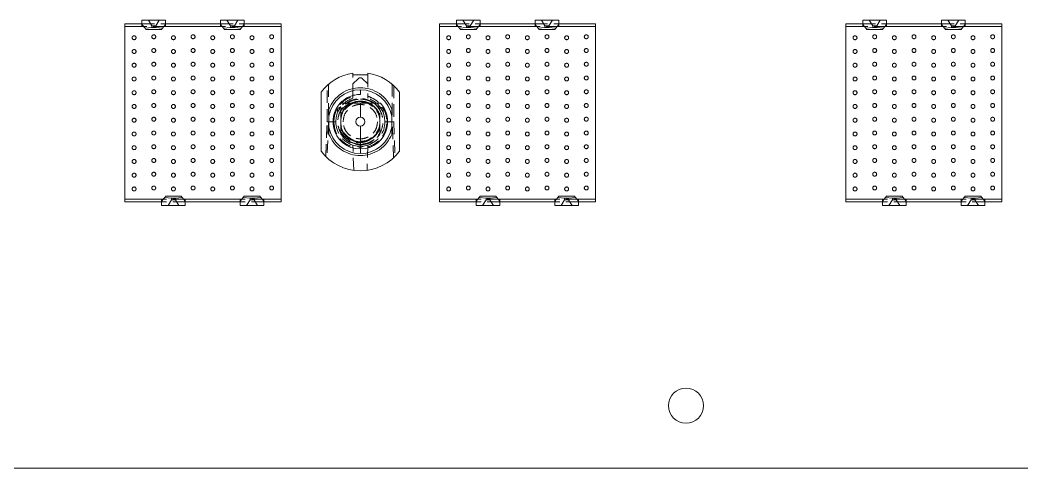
# Model space of a CAD drawing. Header units: millimetres. Extents: x 5 to 589, y 5 to 415.
# Drawn here: x 294.6 to 396.6, y 96.4 to 142 of the extents above; entities that cross this region are included whole.
import ezdxf

# ---------------------------------------------------------------- set-up
doc = ezdxf.new("R2010")
doc.units = ezdxf.units.MM
doc.linetypes.add('HIDDEN', pattern=[1.905, 1.27, -0.635])

msp = doc.modelspace()

# ---------------------------------------------------------------- linework, layer by layer
at = {"color": 7, "linetype": 'Continuous', "lineweight": 15}
for p, q in [((307.05, 141.56), (307.05, 142.01)), ((307.05, 142.01), (307.7, 142.01)), ((307.7, 142.01), (308.05, 141.41)), ((307.7, 142.01), (308.8, 142.01)), ((308.45, 141.41), (308.8, 142.01)), ((308.8, 142.01), (309.45, 142.01)), ((309.45, 142.01), (309.45, 141.56)), ((315.05, 141.56), (315.05, 142.01)), ((315.05, 142.01), (315.7, 142.01)), ((315.7, 142.01), (316.05, 141.41)), ((315.7, 142.01), (316.8, 142.01)), ((316.45, 141.41), (316.8, 142.01)), ((316.8, 142.01), (317.45, 142.01)), ((317.45, 142.01), (317.45, 141.56)), ((339.06, 141.56), (339.06, 142.01)), ((339.06, 142.01), (339.71, 142.01)), ((339.71, 142.01), (340.06, 141.41)), ((339.71, 142.01), (340.81, 142.01)), ((340.46, 141.41), (340.81, 142.01)), ((340.81, 142.01), (341.46, 142.01)), ((341.46, 142.01), (341.46, 141.56)), ((347.06, 141.56), (347.06, 142.01)), ((347.06, 142.01), (347.71, 142.01)), ((347.71, 142.01), (348.06, 141.41)), ((347.71, 142.01), (348.81, 142.01)), ((348.46, 141.41), (348.81, 142.01)), ((348.81, 142.01), (349.46, 142.01)), ((349.46, 142.01), (349.46, 141.56)), ((380.41, 141.56), (380.41, 142.01)), ((380.41, 142.01), (381.06, 142.01)), ((381.06, 142.01), (381.41, 141.41)), ((381.06, 142.01), (382.16, 142.01)), ((381.81, 141.41), (382.16, 142.01)), ((382.16, 142.01), (382.81, 142.01)), ((382.81, 142.01), (382.81, 141.56)), ((388.41, 141.56), (388.41, 142.01)), ((388.41, 142.01), (389.06, 142.01)), ((389.06, 142.01), (389.41, 141.41)), ((389.06, 142.01), (390.16, 142.01)), ((389.81, 141.41), (390.16, 142.01)), ((390.16, 142.01), (390.81, 142.01)), ((390.81, 142.01), (390.81, 141.56)), ((305.3, 141.61), (307.05, 141.61)), ((305.3, 141.61), (305.3, 141.36)), ((307.05, 141.36), (305.3, 141.36)), ((305.3, 141.36), (305.3, 123.76)), ((307.36, 141.18), (307.05, 141.56)), ((307.05, 141.36), (307.05, 141.56)), ((307.36, 141.18), (308.05, 141.24)), ((307.45, 141.06), (307.36, 141.18)), ((309.05, 141.06), (307.45, 141.06)), ((308.05, 141.41), (308.05, 141.24)), ((308.45, 141.41), (308.05, 141.41)), ((308.05, 141.24), (308.45, 141.24)), ((308.45, 141.24), (308.45, 141.41)), ((308.45, 141.24), (309.15, 141.18)), ((309.15, 141.18), (309.05, 141.06)), ((309.15, 141.18), (309.45, 141.56)), ((309.45, 141.61), (315.05, 141.61)), ((309.45, 141.56), (309.45, 141.36)), ((315.05, 141.36), (309.45, 141.36)), ((315.36, 141.18), (315.05, 141.56)), ((315.05, 141.36), (315.05, 141.56)), ((315.36, 141.18), (316.05, 141.24)), ((315.45, 141.06), (315.36, 141.18)), ((317.05, 141.06), (315.45, 141.06)), ((316.05, 141.41), (316.05, 141.24)), ((316.45, 141.41), (316.05, 141.41)), ((316.05, 141.24), (316.45, 141.24)), ((316.45, 141.24), (316.45, 141.41)), ((316.45, 141.24), (317.15, 141.18)), ((317.15, 141.18), (317.05, 141.06)), ((317.45, 141.56), (317.15, 141.18)), ((317.45, 141.61), (321.2, 141.61)), ((317.45, 141.56), (317.45, 141.36)), ((321.2, 141.36), (317.45, 141.36)), ((321.2, 141.61), (321.2, 141.36)), ((321.2, 123.76), (321.2, 141.36)), ((337.31, 141.61), (339.06, 141.61)), ((337.31, 141.61), (337.31, 141.36)), ((337.31, 141.36), (337.31, 123.76)), ((339.06, 141.36), (337.31, 141.36)), ((339.37, 141.18), (339.06, 141.56)), ((339.06, 141.36), (339.06, 141.56)), ((339.37, 141.18), (340.06, 141.24)), ((339.46, 141.06), (339.37, 141.18)), ((341.06, 141.06), (339.46, 141.06)), ((340.46, 141.41), (340.06, 141.41)), ((340.06, 141.41), (340.06, 141.24)), ((340.06, 141.24), (340.46, 141.24)), ((340.46, 141.24), (340.46, 141.41)), ((340.46, 141.24), (341.16, 141.18)), ((341.16, 141.18), (341.06, 141.06)), ((341.16, 141.18), (341.46, 141.56)), ((341.46, 141.61), (347.06, 141.61)), ((341.46, 141.56), (341.46, 141.36)), ((347.06, 141.36), (341.46, 141.36)), ((347.37, 141.18), (347.06, 141.56)), ((347.06, 141.36), (347.06, 141.56)), ((347.37, 141.18), (348.06, 141.24)), ((347.46, 141.06), (347.37, 141.18)), ((349.06, 141.06), (347.46, 141.06)), ((348.06, 141.41), (348.06, 141.24)), ((348.46, 141.41), (348.06, 141.41)), ((348.06, 141.24), (348.46, 141.24)), ((348.46, 141.24), (348.46, 141.41)), ((348.46, 141.24), (349.16, 141.18)), ((349.16, 141.18), (349.06, 141.06)), ((349.46, 141.56), (349.16, 141.18)), ((349.46, 141.61), (353.21, 141.61)), ((349.46, 141.56), (349.46, 141.36)), ((353.21, 141.36), (349.46, 141.36)), ((353.21, 141.61), (353.21, 141.36)), ((353.21, 123.76), (353.21, 141.36)), ((378.66, 141.61), (380.41, 141.61)), ((378.66, 141.61), (378.66, 141.36)), ((378.66, 141.36), (378.66, 123.76)), ((380.41, 141.36), (378.66, 141.36)), ((380.71, 141.18), (380.41, 141.56)), ((380.41, 141.36), (380.41, 141.56)), ((380.71, 141.18), (381.41, 141.24)), ((380.81, 141.06), (380.71, 141.18)), ((382.41, 141.06), (380.81, 141.06)), ((381.81, 141.41), (381.41, 141.41)), ((381.41, 141.41), (381.41, 141.24)), ((381.41, 141.24), (381.81, 141.24)), ((381.81, 141.24), (381.81, 141.41)), ((381.81, 141.24), (382.5, 141.18)), ((382.5, 141.18), (382.41, 141.06)), ((382.5, 141.18), (382.81, 141.56)), ((382.81, 141.61), (388.41, 141.61)), ((382.81, 141.56), (382.81, 141.36)), ((388.41, 141.36), (382.81, 141.36)), ((388.71, 141.18), (388.41, 141.56)), ((388.41, 141.36), (388.41, 141.56)), ((388.71, 141.18), (389.41, 141.24)), ((388.81, 141.06), (388.71, 141.18)), ((390.41, 141.06), (388.81, 141.06)), ((389.81, 141.41), (389.41, 141.41)), ((389.41, 141.41), (389.41, 141.24)), ((389.41, 141.24), (389.81, 141.24)), ((389.81, 141.24), (389.81, 141.41)), ((389.81, 141.24), (390.5, 141.18)), ((390.5, 141.18), (390.41, 141.06)), ((390.81, 141.56), (390.5, 141.18)), ((390.81, 141.61), (394.56, 141.61)), ((390.81, 141.56), (390.81, 141.36)), ((394.56, 141.36), (390.81, 141.36)), ((394.56, 141.61), (394.56, 141.36)), ((394.56, 123.76), (394.56, 141.36)), ((328.52, 136.61), (328.52, 136.44)), ((330.02, 136.44), (328.52, 136.44)), ((330.02, 136.61), (330.02, 136.44)), ((325.27, 134.66), (325.27, 128.66)), ((329.27, 134.91), (329.27, 134.44)), ((333.27, 128.66), (333.27, 134.66)), ((329.27, 132.13), (329.27, 133.54)), ((329.27, 128.89), (329.27, 131.2)), ((329.27, 128.89), (329.27, 128.41)), ((305.3, 123.76), (309.05, 123.76)), ((305.3, 123.76), (305.3, 123.51)), ((305.3, 123.51), (309.05, 123.51)), ((309.36, 123.94), (309.05, 123.56)), ((309.05, 123.56), (309.05, 123.76)), ((309.05, 123.11), (309.05, 123.56)), ((309.36, 123.94), (309.45, 124.06)), ((310.05, 123.88), (309.36, 123.94)), ((309.45, 124.06), (311.05, 124.06)), ((310.05, 123.71), (309.7, 123.11)), ((310.05, 123.88), (310.05, 123.71)), ((310.45, 123.88), (310.05, 123.88)), ((310.05, 123.71), (310.45, 123.71)), ((311.15, 123.94), (310.45, 123.88)), ((310.45, 123.71), (310.45, 123.88)), ((310.8, 123.11), (310.45, 123.71)), ((311.05, 124.06), (311.15, 123.94)), ((311.15, 123.94), (311.45, 123.56)), ((311.45, 123.76), (317.05, 123.76)), ((311.45, 123.76), (311.45, 123.56)), ((311.45, 123.56), (311.45, 123.11)), ((317.05, 123.51), (311.45, 123.51)), ((317.05, 123.56), (317.36, 123.94)), ((317.05, 123.56), (317.05, 123.76)), ((317.05, 123.11), (317.05, 123.56)), ((317.36, 123.94), (317.45, 124.06)), ((318.05, 123.88), (317.36, 123.94)), ((317.45, 124.06), (319.05, 124.06)), ((318.05, 123.71), (317.7, 123.11)), ((318.45, 123.88), (318.05, 123.88)), ((318.05, 123.88), (318.05, 123.71)), ((318.05, 123.71), (318.45, 123.71)), ((319.15, 123.94), (318.45, 123.88)), ((318.45, 123.71), (318.45, 123.88)), ((318.8, 123.11), (318.45, 123.71)), ((319.05, 124.06), (319.15, 123.94)), ((319.15, 123.94), (319.45, 123.56)), ((319.45, 123.76), (321.2, 123.76)), ((319.45, 123.76), (319.45, 123.56)), ((319.45, 123.56), (319.45, 123.11)), ((321.2, 123.51), (319.45, 123.51)), ((321.2, 123.51), (321.2, 123.76)), ((337.31, 123.76), (341.06, 123.76)), ((337.31, 123.76), (337.31, 123.51)), ((337.31, 123.51), (341.06, 123.51)), ((341.37, 123.94), (341.06, 123.56)), ((341.06, 123.56), (341.06, 123.76)), ((341.06, 123.11), (341.06, 123.56)), ((341.37, 123.94), (341.46, 124.06)), ((342.06, 123.88), (341.37, 123.94)), ((341.46, 124.06), (343.06, 124.06)), ((342.06, 123.71), (341.71, 123.11)), ((342.46, 123.88), (342.06, 123.88)), ((342.06, 123.88), (342.06, 123.71)), ((342.06, 123.71), (342.46, 123.71)), ((343.16, 123.94), (342.46, 123.88)), ((342.46, 123.71), (342.46, 123.88)), ((342.81, 123.11), (342.46, 123.71)), ((343.06, 124.06), (343.16, 123.94)), ((343.16, 123.94), (343.46, 123.56)), ((343.46, 123.76), (349.06, 123.76)), ((343.46, 123.76), (343.46, 123.56)), ((343.46, 123.56), (343.46, 123.11)), ((349.06, 123.51), (343.46, 123.51)), ((349.06, 123.56), (349.37, 123.94)), ((349.06, 123.56), (349.06, 123.76)), ((349.06, 123.11), (349.06, 123.56)), ((349.37, 123.94), (349.46, 124.06)), ((350.06, 123.88), (349.37, 123.94)), ((349.46, 124.06), (351.06, 124.06)), ((350.06, 123.71), (349.71, 123.11)), ((350.06, 123.88), (350.06, 123.71)), ((350.46, 123.88), (350.06, 123.88)), ((350.06, 123.71), (350.46, 123.71)), ((351.16, 123.94), (350.46, 123.88)), ((350.46, 123.71), (350.46, 123.88)), ((350.81, 123.11), (350.46, 123.71)), ((351.06, 124.06), (351.16, 123.94)), ((351.16, 123.94), (351.46, 123.56)), ((351.46, 123.76), (353.21, 123.76)), ((351.46, 123.76), (351.46, 123.56)), ((351.46, 123.56), (351.46, 123.11)), ((353.21, 123.51), (351.46, 123.51)), ((353.21, 123.51), (353.21, 123.76)), ((378.66, 123.76), (382.41, 123.76)), ((378.66, 123.76), (378.66, 123.51)), ((378.66, 123.51), (382.41, 123.51)), ((382.71, 123.94), (382.41, 123.56)), ((382.41, 123.56), (382.41, 123.76)), ((382.41, 123.11), (382.41, 123.56)), ((382.71, 123.94), (382.81, 124.06)), ((383.41, 123.88), (382.71, 123.94)), ((382.81, 124.06), (384.41, 124.06)), ((383.41, 123.71), (383.06, 123.11)), ((383.81, 123.88), (383.41, 123.88)), ((383.41, 123.88), (383.41, 123.71)), ((383.41, 123.71), (383.81, 123.71)), ((384.5, 123.94), (383.81, 123.88)), ((383.81, 123.71), (383.81, 123.88)), ((384.16, 123.11), (383.81, 123.71)), ((384.41, 124.06), (384.5, 123.94)), ((384.5, 123.94), (384.81, 123.56)), ((384.81, 123.76), (390.41, 123.76)), ((384.81, 123.76), (384.81, 123.56)), ((384.81, 123.56), (384.81, 123.11)), ((390.41, 123.51), (384.81, 123.51)), ((390.41, 123.56), (390.71, 123.94)), ((390.41, 123.56), (390.41, 123.76)), ((390.41, 123.11), (390.41, 123.56)), ((390.71, 123.94), (390.81, 124.06)), ((391.41, 123.88), (390.71, 123.94)), ((390.81, 124.06), (392.41, 124.06)), ((391.41, 123.71), (391.06, 123.11)), ((391.41, 123.88), (391.41, 123.71)), ((391.81, 123.88), (391.41, 123.88)), ((391.41, 123.71), (391.81, 123.71)), ((392.5, 123.94), (391.81, 123.88)), ((391.81, 123.71), (391.81, 123.88)), ((392.16, 123.11), (391.81, 123.71)), ((392.41, 124.06), (392.5, 123.94)), ((392.5, 123.94), (392.81, 123.56)), ((392.81, 123.76), (394.56, 123.76)), ((392.81, 123.76), (392.81, 123.56)), ((392.81, 123.56), (392.81, 123.11)), ((394.56, 123.51), (392.81, 123.51)), ((394.56, 123.51), (394.56, 123.76)), ((309.7, 123.11), (309.05, 123.11)), ((310.8, 123.11), (309.7, 123.11)), ((311.45, 123.11), (310.8, 123.11)), ((317.7, 123.11), (317.05, 123.11)), ((318.8, 123.11), (317.7, 123.11)), ((319.45, 123.11), (318.8, 123.11)), ((341.71, 123.11), (341.06, 123.11)), ((342.81, 123.11), (341.71, 123.11)), ((343.46, 123.11), (342.81, 123.11)), ((349.71, 123.11), (349.06, 123.11)), ((350.81, 123.11), (349.71, 123.11)), ((351.46, 123.11), (350.81, 123.11)), ((383.06, 123.11), (382.41, 123.11)), ((384.16, 123.11), (383.06, 123.11)), ((384.81, 123.11), (384.16, 123.11)), ((391.06, 123.11), (390.41, 123.11)), ((392.16, 123.11), (391.06, 123.11)), ((392.81, 123.11), (392.16, 123.11)), ((76.66, 96.39), (508.46, 96.39))]:
    msp.add_line(p, q, dxfattribs=at)
at = {"color": 7, "linetype": 'HIDDEN', "lineweight": 0}
for p, q in [((307.05, 141.61), (309.45, 141.61)), ((309.45, 141.36), (307.05, 141.36)), ((315.05, 141.61), (317.45, 141.61)), ((317.45, 141.36), (315.05, 141.36)), ((339.06, 141.61), (341.46, 141.61)), ((341.46, 141.36), (339.06, 141.36)), ((347.06, 141.61), (349.46, 141.61)), ((349.46, 141.36), (347.06, 141.36)), ((380.41, 141.61), (382.81, 141.61)), ((382.81, 141.36), (380.41, 141.36)), ((388.41, 141.61), (390.81, 141.61)), ((390.81, 141.36), (388.41, 141.36)), ((328.52, 134.26), (328.52, 136.44)), ((328.52, 135.5), (329.09, 136.07)), ((329.45, 136.07), (330.02, 135.5)), ((330.02, 136.44), (330.02, 134.26)), ((325.88, 131.66), (325.88, 135.34)), ((326.02, 135.46), (326.02, 132.31)), ((332.52, 132.31), (332.52, 135.46)), ((332.67, 135.34), (332.67, 131.66)), ((327.29, 133.18), (326.96, 132.62)), ((327.45, 133.12), (327.3, 132.94)), ((327.45, 133.12), (327.3, 132.94)), ((327.3, 132.94), (327.3, 131.98)), ((327.3, 132.66), (327.3, 132.31)), ((327.46, 132.63), (327.3, 132.31)), ((327.3, 132.23), (327.44, 132.54)), ((330.67, 133.55), (331.25, 132.94)), ((330.95, 132.89), (331.25, 132.31)), ((330.95, 132.89), (331.25, 132.31)), ((331.09, 132.57), (331.25, 132.23)), ((331.25, 132.31), (331.12, 132.56)), ((331.58, 132.62), (331.26, 133.18)), ((325.75, 128.11), (325.88, 131.66)), ((326.02, 131.66), (325.88, 131.66)), ((326.02, 131.66), (325.89, 127.98)), ((326.02, 131.66), (326.57, 131.66)), ((326.77, 131.66), (326.57, 131.66)), ((331.25, 132.52), (331.25, 132.31)), ((331.25, 131.98), (331.25, 132.23)), ((331.97, 131.66), (331.77, 131.66)), ((331.97, 131.66), (332.52, 131.66)), ((332.65, 127.98), (332.52, 131.66)), ((332.52, 131.66), (332.67, 131.66)), ((332.67, 131.66), (332.79, 128.11)), ((327.3, 131.35), (327.3, 130.59)), ((327.56, 130.54), (327.3, 131.1)), ((327.56, 130.54), (327.3, 131.1)), ((327.3, 131.01), (327.3, 130.39)), ((327.3, 131.01), (327.5, 130.61)), ((331.25, 131.1), (330.88, 130.39)), ((331.25, 131.01), (330.98, 130.5)), ((330.98, 130.5), (331.25, 131.01)), ((331.25, 131.01), (330.98, 130.5)), ((331.25, 131.1), (331, 130.57)), ((331.25, 131.1), (331, 130.57)), ((331.02, 130.57), (331.25, 131.01)), ((331.25, 131.1), (331.25, 131.35)), ((331.25, 130.39), (331.25, 131.01)), ((332, 131.14), (332, 131.14)), ((327.3, 130.39), (327.53, 130.12)), ((331.04, 130.14), (331.25, 130.39)), ((328.6, 126.71), (328.51, 129.28)), ((328.95, 129.18), (328.51, 129.28)), ((328.78, 129.38), (329.27, 129.31)), ((329.22, 129.03), (328.95, 129.18)), ((328.95, 129.18), (329.59, 129.18)), ((329.27, 129.31), (329.49, 129.34)), ((329.59, 129.18), (329.32, 129.03)), ((330.04, 129.28), (329.59, 129.18)), ((330.04, 129.28), (329.95, 126.71)), ((311.45, 123.76), (309.05, 123.76)), ((311.45, 123.51), (309.05, 123.51)), ((319.45, 123.76), (317.05, 123.76)), ((319.45, 123.51), (317.05, 123.51)), ((343.46, 123.76), (341.06, 123.76)), ((343.46, 123.51), (341.06, 123.51)), ((351.46, 123.76), (349.06, 123.76)), ((351.46, 123.51), (349.06, 123.51)), ((384.81, 123.76), (382.41, 123.76)), ((384.81, 123.51), (382.41, 123.51)), ((392.81, 123.76), (390.41, 123.76)), ((392.81, 123.51), (390.41, 123.51))]:
    msp.add_line(p, q, dxfattribs=at)
at = {"color": 7, "linetype": 'HIDDEN', "lineweight": 0, "flags": 128}
for points in [[(328.49, 133.59), (328.52, 133.6), (328.53, 133.6), (328.53, 133.6), (328.53, 133.6), (328.53, 133.6), (328.53, 133.6), (328.53, 133.6), (328.53, 133.6), (328.53, 133.6), (328.53, 133.6), (328.53, 133.6), (328.53, 133.6), (328.53, 133.6), (328.53, 133.6), (328.53, 133.6), (328.53, 133.6), (328.53, 133.6), (328.53, 133.6), (328.53, 133.6), (328.53, 133.6), (328.53, 133.6), (328.53, 133.6), (328.53, 133.6), (328.53, 133.6), (328.53, 133.6), (328.53, 133.6), (328.53, 133.6), (328.53, 133.6), (328.53, 133.6), (328.53, 133.59), (328.53, 133.59), (328.4, 133.53), (328.24, 133.44)], [(326.77, 131.66), (326.81, 132.13), (326.96, 132.62)], [(327.3, 132.94), (327.3, 132.94)], [(327.3, 132.94), (327.3, 132.94)], [(327.3, 132.94), (327.3, 132.94)], [(327.3, 132.94), (327.3, 132.94)], [(327.3, 132.94), (327.3, 132.94)], [(327.3, 132.94), (327.3, 132.94)], [(327.3, 132.94), (327.3, 132.94)], [(327.3, 132.94), (327.3, 132.94)], [(331.25, 132.94), (331.25, 132.94)], [(331.58, 132.62), (331.73, 132.13), (331.77, 131.66)], [(327.3, 131.98), (327.3, 131.98)], [(331.25, 132.23), (331.25, 132.23)], [(331.25, 132.23), (331.25, 132.23)], [(331.25, 132.23), (331.25, 132.23)], [(331.25, 132.23), (331.25, 132.23)], [(331.25, 132.23), (331.25, 132.23)], [(327.3, 131.35), (327.3, 131.35)], [(327.49, 130.64), (327.49, 130.64)], [(331.25, 131.1), (331.25, 131.1)], [(331.25, 131.1), (331.25, 131.1)], [(331.25, 131.1), (331.25, 131.1)], [(331.25, 131.1), (331.25, 131.1)], [(331.25, 131.1), (331.25, 131.1)], [(331.25, 131.1), (331.25, 131.1)], [(331.25, 131.1), (331.25, 131.1)], [(331.25, 131.1), (331.25, 131.1)], [(327.3, 130.39), (327.3, 130.39)], [(327.3, 130.39), (327.3, 130.39)], [(327.3, 130.39), (327.3, 130.39)], [(327.3, 130.39), (327.3, 130.39)], [(327.3, 130.39), (327.3, 130.39)], [(327.3, 130.39), (327.3, 130.39)], [(327.3, 130.39), (327.3, 130.39)], [(328.24, 129.88), (328.24, 129.88)], [(331.25, 130.39), (331.25, 130.39)]]:
    msp.add_lwpolyline(points, dxfattribs=at)
at = {"color": 7, "linetype": 'HIDDEN', "lineweight": 0}
for centre, radius in [((306.25, 140.21), 0.2), ((308.25, 140.31), 0.2), ((310.25, 140.21), 0.2), ((312.25, 140.31), 0.2), ((314.25, 140.21), 0.2), ((316.25, 140.31), 0.2), ((318.25, 140.21), 0.2), ((320.25, 140.31), 0.2), ((338.26, 140.21), 0.2), ((340.26, 140.31), 0.2), ((342.26, 140.21), 0.2), ((344.26, 140.31), 0.2), ((346.26, 140.21), 0.2), ((348.26, 140.31), 0.2), ((350.26, 140.21), 0.2), ((352.26, 140.31), 0.2), ((379.61, 140.21), 0.2), ((381.61, 140.31), 0.2), ((383.61, 140.21), 0.2), ((385.61, 140.31), 0.2), ((387.61, 140.21), 0.2), ((389.61, 140.31), 0.2), ((391.61, 140.21), 0.2), ((393.61, 140.31), 0.2), ((306.25, 138.81), 0.2), ((308.25, 138.91), 0.2), ((310.25, 138.81), 0.2), ((312.25, 138.91), 0.2), ((314.25, 138.81), 0.2), ((316.25, 138.91), 0.2), ((318.25, 138.81), 0.2), ((320.25, 138.91), 0.2), ((338.26, 138.81), 0.2), ((340.26, 138.91), 0.2), ((342.26, 138.81), 0.2), ((344.26, 138.91), 0.2), ((346.26, 138.81), 0.2), ((348.26, 138.91), 0.2), ((350.26, 138.81), 0.2), ((352.26, 138.91), 0.2), ((379.61, 138.81), 0.2), ((381.61, 138.91), 0.2), ((383.61, 138.81), 0.2), ((385.61, 138.91), 0.2), ((387.61, 138.81), 0.2), ((389.61, 138.91), 0.2), ((391.61, 138.81), 0.2), ((393.61, 138.91), 0.2), ((308.25, 137.51), 0.2), ((312.25, 137.51), 0.2), ((316.25, 137.51), 0.2), ((320.25, 137.51), 0.2), ((340.26, 137.51), 0.2), ((344.26, 137.51), 0.2), ((348.26, 137.51), 0.2), ((352.26, 137.51), 0.2), ((381.61, 137.51), 0.2), ((385.61, 137.51), 0.2), ((389.61, 137.51), 0.2), ((393.61, 137.51), 0.2), ((306.25, 137.41), 0.2), ((310.25, 137.41), 0.2), ((314.25, 137.41), 0.2), ((318.25, 137.41), 0.2), ((338.26, 137.41), 0.2), ((342.26, 137.41), 0.2), ((346.26, 137.41), 0.2), ((350.26, 137.41), 0.2), ((379.61, 137.41), 0.2), ((383.61, 137.41), 0.2), ((387.61, 137.41), 0.2), ((391.61, 137.41), 0.2), ((306.25, 136.01), 0.2), ((308.25, 136.11), 0.2), ((310.25, 136.01), 0.2), ((312.25, 136.11), 0.2), ((314.25, 136.01), 0.2), ((316.25, 136.11), 0.2), ((318.25, 136.01), 0.2), ((320.25, 136.11), 0.2), ((338.26, 136.01), 0.2), ((340.26, 136.11), 0.2), ((342.26, 136.01), 0.2), ((344.26, 136.11), 0.2), ((346.26, 136.01), 0.2), ((348.26, 136.11), 0.2), ((350.26, 136.01), 0.2), ((352.26, 136.11), 0.2), ((379.61, 136.01), 0.2), ((381.61, 136.11), 0.2), ((383.61, 136.01), 0.2), ((385.61, 136.11), 0.2), ((387.61, 136.01), 0.2), ((389.61, 136.11), 0.2), ((391.61, 136.01), 0.2), ((393.61, 136.11), 0.2), ((306.25, 134.61), 0.2), ((308.25, 134.71), 0.2), ((310.25, 134.61), 0.2), ((312.25, 134.71), 0.2), ((314.25, 134.61), 0.2), ((316.25, 134.71), 0.2), ((318.25, 134.61), 0.2), ((320.25, 134.71), 0.2), ((338.26, 134.61), 0.2), ((340.26, 134.71), 0.2), ((342.26, 134.61), 0.2), ((344.26, 134.71), 0.2), ((346.26, 134.61), 0.2), ((348.26, 134.71), 0.2), ((350.26, 134.61), 0.2), ((352.26, 134.71), 0.2), ((379.61, 134.61), 0.2), ((381.61, 134.71), 0.2), ((383.61, 134.61), 0.2), ((385.61, 134.71), 0.2), ((387.61, 134.61), 0.2), ((389.61, 134.71), 0.2), ((391.61, 134.61), 0.2), ((393.61, 134.71), 0.2), ((329.27, 131.66), 2), ((306.25, 133.21), 0.2), ((308.25, 133.31), 0.2), ((310.25, 133.21), 0.2), ((312.25, 133.31), 0.2), ((314.25, 133.21), 0.2), ((316.25, 133.31), 0.2), ((318.25, 133.21), 0.2), ((320.25, 133.31), 0.2), ((338.26, 133.21), 0.2), ((340.26, 133.31), 0.2), ((342.26, 133.21), 0.2), ((344.26, 133.31), 0.2), ((346.26, 133.21), 0.2), ((348.26, 133.31), 0.2), ((350.26, 133.21), 0.2), ((352.26, 133.31), 0.2), ((379.61, 133.21), 0.2), ((381.61, 133.31), 0.2), ((383.61, 133.21), 0.2), ((385.61, 133.31), 0.2), ((387.61, 133.21), 0.2), ((389.61, 133.31), 0.2), ((391.61, 133.21), 0.2), ((393.61, 133.31), 0.2), ((306.25, 131.81), 0.2), ((308.25, 131.91), 0.2), ((310.25, 131.81), 0.2), ((312.25, 131.91), 0.2), ((314.25, 131.81), 0.2), ((316.25, 131.91), 0.2), ((318.25, 131.81), 0.2), ((320.25, 131.91), 0.2), ((338.26, 131.81), 0.2), ((340.26, 131.91), 0.2), ((342.26, 131.81), 0.2), ((344.26, 131.91), 0.2), ((346.26, 131.81), 0.2), ((348.26, 131.91), 0.2), ((350.26, 131.81), 0.2), ((352.26, 131.91), 0.2), ((379.61, 131.81), 0.2), ((381.61, 131.91), 0.2), ((383.61, 131.81), 0.2), ((385.61, 131.91), 0.2), ((387.61, 131.81), 0.2), ((389.61, 131.91), 0.2), ((391.61, 131.81), 0.2), ((393.61, 131.91), 0.2), ((306.25, 130.41), 0.2), ((308.25, 130.51), 0.2), ((310.25, 130.41), 0.2), ((312.25, 130.51), 0.2), ((314.25, 130.41), 0.2), ((316.25, 130.51), 0.2), ((318.25, 130.41), 0.2), ((320.25, 130.51), 0.2), ((338.26, 130.41), 0.2), ((340.26, 130.51), 0.2), ((342.26, 130.41), 0.2), ((344.26, 130.51), 0.2), ((346.26, 130.41), 0.2), ((348.26, 130.51), 0.2), ((350.26, 130.41), 0.2), ((352.26, 130.51), 0.2), ((379.61, 130.41), 0.2), ((381.61, 130.51), 0.2), ((383.61, 130.41), 0.2), ((385.61, 130.51), 0.2), ((387.61, 130.41), 0.2), ((389.61, 130.51), 0.2), ((391.61, 130.41), 0.2), ((393.61, 130.51), 0.2), ((306.25, 129.01), 0.2), ((308.25, 129.11), 0.2), ((310.25, 129.01), 0.2), ((312.25, 129.11), 0.2), ((314.25, 129.01), 0.2), ((316.25, 129.11), 0.2), ((318.25, 129.01), 0.2), ((320.25, 129.11), 0.2), ((338.26, 129.01), 0.2), ((340.26, 129.11), 0.2), ((342.26, 129.01), 0.2), ((344.26, 129.11), 0.2), ((346.26, 129.01), 0.2), ((348.26, 129.11), 0.2), ((350.26, 129.01), 0.2), ((352.26, 129.11), 0.2), ((379.61, 129.01), 0.2), ((381.61, 129.11), 0.2), ((383.61, 129.01), 0.2), ((385.61, 129.11), 0.2), ((387.61, 129.01), 0.2), ((389.61, 129.11), 0.2), ((391.61, 129.01), 0.2), ((393.61, 129.11), 0.2), ((306.25, 127.61), 0.2), ((308.25, 127.71), 0.2), ((310.25, 127.61), 0.2), ((312.25, 127.71), 0.2), ((314.25, 127.61), 0.2), ((316.25, 127.71), 0.2), ((318.25, 127.61), 0.2), ((320.25, 127.71), 0.2), ((338.26, 127.61), 0.2), ((340.26, 127.71), 0.2), ((342.26, 127.61), 0.2), ((344.26, 127.71), 0.2), ((346.26, 127.61), 0.2), ((348.26, 127.71), 0.2), ((350.26, 127.61), 0.2), ((352.26, 127.71), 0.2), ((379.61, 127.61), 0.2), ((381.61, 127.71), 0.2), ((383.61, 127.61), 0.2), ((385.61, 127.71), 0.2), ((387.61, 127.61), 0.2), ((389.61, 127.71), 0.2), ((391.61, 127.61), 0.2), ((393.61, 127.71), 0.2), ((308.25, 126.31), 0.2), ((312.25, 126.31), 0.2), ((316.25, 126.31), 0.2), ((320.25, 126.31), 0.2), ((340.26, 126.31), 0.2), ((344.26, 126.31), 0.2), ((348.26, 126.31), 0.2), ((352.26, 126.31), 0.2), ((381.61, 126.31), 0.2), ((385.61, 126.31), 0.2), ((389.61, 126.31), 0.2), ((393.61, 126.31), 0.2), ((306.25, 126.21), 0.2), ((310.25, 126.21), 0.2), ((314.25, 126.21), 0.2), ((318.25, 126.21), 0.2), ((338.26, 126.21), 0.2), ((342.26, 126.21), 0.2), ((346.26, 126.21), 0.2), ((350.26, 126.21), 0.2), ((379.61, 126.21), 0.2), ((383.61, 126.21), 0.2), ((387.61, 126.21), 0.2), ((391.61, 126.21), 0.2), ((306.25, 124.81), 0.2), ((308.25, 124.91), 0.2), ((310.25, 124.81), 0.2), ((312.25, 124.91), 0.2), ((314.25, 124.81), 0.2), ((316.25, 124.91), 0.2), ((318.25, 124.81), 0.2), ((320.25, 124.91), 0.2), ((338.26, 124.81), 0.2), ((340.26, 124.91), 0.2), ((342.26, 124.81), 0.2), ((344.26, 124.91), 0.2), ((346.26, 124.81), 0.2), ((348.26, 124.91), 0.2), ((350.26, 124.81), 0.2), ((352.26, 124.91), 0.2), ((379.61, 124.81), 0.2), ((381.61, 124.91), 0.2), ((383.61, 124.81), 0.2), ((385.61, 124.91), 0.2), ((387.61, 124.81), 0.2), ((389.61, 124.91), 0.2), ((391.61, 124.81), 0.2), ((393.61, 124.91), 0.2)]:
    msp.add_circle(centre, radius, dxfattribs=at)
at = {"color": 7, "linetype": 'Continuous', "lineweight": 15}
msp.add_circle((362.41, 102.74), 1.78, dxfattribs=at)
for radius, start, end in [(5, 98.6269, 143.1301), (5, 36.8699, 81.3731), (3.25, 90, 169.9367), (3.25, 10.0633, 90), (2.78, 137.4934, 169.1071), (2.78, 10.8932, 42.5066), (2.78, 169.1067, 190.8938), (0.465, 90, 270), (0.465, 270, 90), (2.78, 349.1068, 10.8929), (3.25, 190.0633, 270), (2.78, 190.8929, 270), (2.78, 270, 349.1071), (3.25, 270, 349.9367), (5, 216.8699, 323.1301)]:
    msp.add_arc((329.27, 131.66), radius, start, end, dxfattribs=at)
at = {"color": 7, "linetype": 'HIDDEN', "lineweight": 0}
for radius, start, end in [(2.5, 107.4576, 142.5798), (2.35, 53.5058, 147.1851), (2.5, 37.4202, 72.5424), (2.5, 180, 252.1843), (2.5, 287.8157, 0)]:
    msp.add_arc((329.27, 131.66), radius, start, end, dxfattribs=at)
for points, knots in [([(329.09, 136.07), (329.12, 136.09), (329.17, 136.13), (329.27, 136.15), (329.37, 136.13), (329.42, 136.09), (329.45, 136.07)], [0, 0, 0, 0, 0.25, 0.499999, 0.750008, 1, 1, 1, 1]), ([(326.57, 131.66), (326.6, 131.95), (326.65, 132.53), (327.08, 133.31), (327.71, 133.94), (328.26, 134.15), (328.52, 134.26)], [0, 0, 0, 0, 0.2433923, 0.4999991, 0.7566078, 1, 1, 1, 1]), ([(329.27, 129.36), (328.98, 129.39), (328.54, 129.44), (328, 129.73), (327.63, 130.03), (327.33, 130.39), (327.06, 130.93), (326.92, 131.66), (327.06, 132.4), (327.33, 132.94), (327.63, 133.3), (328, 133.6), (328.54, 133.89), (328.98, 133.93), (329.27, 133.96)], [0, 0, 0, 0, 0.119721, 0.184824, 0.25, 0.315102, 0.380278, 0.5, 0.619721, 0.684823, 0.75, 0.815102, 0.880279, 1, 1, 1, 1]), ([(330.8, 133.04), (330.7, 133.15), (330.46, 133.42), (329.92, 133.67), (329.27, 133.78), (328.62, 133.67), (328.03, 133.38), (327.56, 132.91), (327.38, 132.51), (327.3, 132.31)], [0, 0, 0, 0, 0.101378, 0.251149, 0.40092, 0.550689, 0.70046, 0.85023, 1, 1, 1, 1]), ([(327.3, 132.31), (327.38, 132.51), (327.56, 132.91), (328.03, 133.38), (328.62, 133.67), (329.27, 133.78), (329.92, 133.67), (330.43, 133.44), (330.65, 133.19), (330.73, 133.11)], [0, 0, 0, 0, 0.153218, 0.306436, 0.459655, 0.612873, 0.766092, 0.91931, 1, 1, 1, 1]), ([(331.25, 132.31), (331.16, 132.51), (330.99, 132.91), (330.51, 133.38), (329.92, 133.68), (329.27, 133.78), (328.62, 133.68), (328.03, 133.38), (327.56, 132.91), (327.38, 132.51), (327.3, 132.31)], [0, 0, 0, 0, 0.125001, 0.250001, 0.375, 0.5, 0.625, 0.75, 0.875, 1, 1, 1, 1]), ([(327.3, 132.31), (327.38, 132.51), (327.56, 132.91), (328.03, 133.38), (328.62, 133.67), (329.27, 133.78), (329.92, 133.67), (330.46, 133.42), (330.71, 133.14), (330.81, 133.03)], [0, 0, 0, 0, 0.149287, 0.298575, 0.447862, 0.597149, 0.746436, 0.895724, 1, 1, 1, 1]), ([(330.49, 133.35), (330.3, 133.46), (329.93, 133.68), (329.27, 133.78), (328.62, 133.68), (328.03, 133.38), (327.56, 132.91), (327.38, 132.51), (327.3, 132.31)], [0, 0, 0, 0, 0.166667, 0.333333, 0.5, 0.666667, 0.833334, 1, 1, 1, 1]), ([(327.3, 132.31), (327.38, 132.51), (327.56, 132.91), (328.03, 133.38), (328.62, 133.67), (329.27, 133.78), (329.92, 133.67), (330.46, 133.42), (330.7, 133.15), (330.8, 133.04)], [0, 0, 0, 0, 0.14967, 0.29934, 0.449009, 0.598678, 0.748347, 0.898016, 1, 1, 1, 1]), ([(327.3, 132.23), (327.38, 132.44), (327.54, 132.85), (328.02, 133.33), (328.61, 133.65), (329.27, 133.75), (329.93, 133.65), (330.53, 133.33), (331, 132.85), (331.16, 132.44), (331.25, 132.23)], [0, 0, 0, 0, 0.125, 0.249999, 0.375, 0.499999, 0.625, 0.75, 0.874999, 1, 1, 1, 1]), ([(327.3, 132.23), (327.38, 132.44), (327.54, 132.85), (328.02, 133.33), (328.61, 133.65), (329.27, 133.75), (329.93, 133.65), (330.53, 133.33), (331, 132.85), (331.16, 132.44), (331.25, 132.23)], [0, 0, 0, 0, 0.125001, 0.250001, 0.375, 0.500001, 0.625, 0.75, 0.875, 1, 1, 1, 1]), ([(327.3, 132.23), (327.38, 132.44), (327.54, 132.85), (328.02, 133.33), (328.61, 133.65), (329.27, 133.75), (329.93, 133.65), (330.53, 133.33), (331, 132.85), (331.16, 132.44), (331.25, 132.23)], [0, 0, 0, 0, 0.125001, 0.25, 0.375001, 0.5, 0.625, 0.749999, 0.874999, 1, 1, 1, 1]), ([(327.3, 132.8), (327.45, 132.97), (327.75, 133.3), (328.21, 133.52), (328.46, 133.58), (328.49, 133.59)], [0, 0, 0, 0, 0.4618318, 0.9241436, 1, 1, 1, 1]), ([(328.52, 134.26), (328.52, 134.23), (328.52, 134.17), (328.52, 134.11), (328.52, 134.06), (328.52, 134.05), (328.52, 134.05)], [0, 0, 0, 0, 0.25862, 0.513613, 0.756095, 1, 1, 1, 1]), ([(329.27, 133.96), (329.56, 133.93), (330.01, 133.89), (330.54, 133.6), (330.91, 133.3), (331.21, 132.94), (331.48, 132.4), (331.63, 131.66), (331.48, 130.93), (331.21, 130.39), (330.91, 130.03), (330.54, 129.73), (330.01, 129.44), (329.56, 129.39), (329.27, 129.36)], [0, 0, 0, 0, 0.119722, 0.184824, 0.25, 0.315102, 0.380279, 0.5, 0.619722, 0.684823, 0.75, 0.815102, 0.880278, 1, 1, 1, 1]), ([(330.02, 134.26), (330.29, 134.15), (330.83, 133.94), (331.46, 133.31), (331.89, 132.53), (331.95, 131.95), (331.97, 131.66)], [0, 0, 0, 0, 0.2433923, 0.5000003, 0.7566076, 1, 1, 1, 1]), ([(330.02, 134.26), (330.02, 134.23), (330.02, 134.17), (330.02, 134.11), (330.02, 134.06), (330.02, 134.05), (330.02, 134.05)], [0, 0, 0, 0, 0.2581036, 0.5126077, 0.7555942, 1, 1, 1, 1]), ([(331.25, 132.94), (331.13, 133.1), (330.95, 133.36), (330.68, 133.53), (330.58, 133.59)], [0, 0, 0, 0, 0.621037, 1, 1, 1, 1]), ([(326.96, 132.94), (326.96, 132.95), (326.96, 132.97), (326.98, 132.99), (326.99, 133.01), (327.01, 133.02), (327.01, 133.03)], [0, 0, 0, 0, 0.250821, 0.500027, 0.749248, 1, 1, 1, 1]), ([(326.96, 132.94), (326.96, 132.86), (326.96, 132.75), (326.96, 132.65), (326.96, 132.63), (326.96, 132.62), (326.96, 132.62)], [0, 0, 0, 0, 0.638676, 0.843743, 0.924999, 1, 1, 1, 1]), ([(327.29, 133.18), (327.28, 133.18), (327.28, 133.18), (327.26, 133.17), (327.21, 133.14), (327.12, 133.09), (327.05, 133.05), (327.01, 133.03)], [0, 0, 0, 0, 0.0741143, 0.1549219, 0.3599104, 0.6537191, 1, 1, 1, 1]), ([(327.52, 131.66), (327.55, 131.89), (327.6, 132.35), (328, 132.93), (328.58, 133.32), (329.27, 133.46), (329.96, 133.32), (330.54, 132.93), (330.94, 132.35), (330.99, 131.89), (331.02, 131.66)], [0, 0, 0, 0, 0.125, 0.25, 0.375, 0.5, 0.625, 0.75, 0.875, 1, 1, 1, 1]), ([(330.83, 133), (330.75, 133.09), (330.64, 133.2), (330.53, 133.3), (330.51, 133.32), (330.51, 133.33), (330.51, 133.33), (330.51, 133.34), (330.51, 133.34), (330.51, 133.34)], [0, 0, 0, 0, 0.805355, 0.945968, 0.98269, 0.993242, 0.996927, 0.998508, 1, 1, 1, 1]), ([(330.51, 133.34), (330.67, 133.19), (331, 132.91), (331.16, 132.51), (331.25, 132.31)], [0, 0, 0, 0, 0.500001, 1, 1, 1, 1]), ([(330.73, 133.11), (330.81, 133.04), (331.05, 132.82), (331.17, 132.52), (331.25, 132.31)], [0, 0, 0, 0, 0.321282, 1, 1, 1, 1]), ([(331.25, 132.23), (331.2, 132.37), (331.1, 132.65), (330.92, 132.88), (330.83, 133)], [0, 0, 0, 0, 0.5000003, 1, 1, 1, 1]), ([(331.53, 133.03), (331.46, 133.07), (331.36, 133.12), (331.28, 133.17), (331.26, 133.18), (331.26, 133.18), (331.26, 133.18)], [0, 0, 0, 0, 0.6387219, 0.843751, 0.9250053, 1, 1, 1, 1]), ([(331.53, 133.03), (331.54, 133.02), (331.55, 133.01), (331.57, 132.99), (331.58, 132.97), (331.58, 132.95), (331.58, 132.94)], [0, 0, 0, 0, 0.250753, 0.499976, 0.749182, 1, 1, 1, 1]), ([(331.58, 132.94), (331.58, 132.86), (331.58, 132.75), (331.58, 132.65), (331.58, 132.63), (331.58, 132.62), (331.58, 132.62)], [0, 0, 0, 0, 0.638721, 0.843749, 0.925002, 1, 1, 1, 1]), ([(326.57, 131.66), (326.6, 131.38), (326.65, 130.8), (327.08, 130.02), (327.71, 129.39), (328.25, 129.18), (328.51, 129.07)], [0, 0, 0, 0, 0.243421, 0.499999, 0.756578, 1, 1, 1, 1]), ([(327.3, 132.23), (327.3, 132.23), (327.3, 132.23), (327.3, 132.24), (327.3, 132.26), (327.3, 132.29), (327.3, 132.31)], [0, 0, 0, 0, 0.068922, 0.145486, 0.344964, 1, 1, 1, 1]), ([(327.3, 132.23), (327.3, 132.23), (327.3, 132.23), (327.3, 132.24), (327.3, 132.26), (327.3, 132.29), (327.3, 132.31)], [0, 0, 0, 0, 0.068837, 0.145295, 0.344667, 1, 1, 1, 1]), ([(331.02, 131.66), (330.99, 131.43), (330.94, 130.98), (330.54, 130.39), (329.96, 130.01), (329.27, 129.87), (328.58, 130.01), (328, 130.39), (327.6, 130.98), (327.55, 131.43), (327.52, 131.66)], [0, 0, 0, 0, 0.125, 0.25, 0.375, 0.5, 0.625, 0.75, 0.875, 1, 1, 1, 1]), ([(330.03, 129.07), (330.29, 129.18), (330.83, 129.39), (331.47, 130.02), (331.89, 130.8), (331.95, 131.38), (331.97, 131.66)], [0, 0, 0, 0, 0.2434225, 0.5000003, 0.7565786, 1, 1, 1, 1]), ([(331.25, 132.31), (331.25, 132.29), (331.25, 132.27), (331.25, 132.24), (331.25, 132.23), (331.25, 132.23), (331.25, 132.23)], [0, 0, 0, 0, 0.659446, 0.855332, 0.930504, 1, 1, 1, 1]), ([(327.3, 131.01), (327.3, 131.03), (327.3, 131.06), (327.3, 131.09), (327.3, 131.1), (327.3, 131.1), (327.3, 131.1)], [0, 0, 0, 0, 0.659285, 0.855239, 0.930487, 1, 1, 1, 1]), ([(327.3, 131.01), (327.3, 131.03), (327.3, 131.06), (327.3, 131.09), (327.3, 131.1), (327.3, 131.1), (327.3, 131.1)], [0, 0, 0, 0, 0.659565, 0.855399, 0.930574, 1, 1, 1, 1]), ([(330.88, 130.39), (330.76, 130.25), (330.5, 129.98), (329.99, 129.71), (329.44, 129.59), (328.87, 129.62), (328.33, 129.81), (327.87, 130.13), (327.49, 130.57), (327.36, 130.92), (327.3, 131.1)], [0, 0, 0, 0, 0.124999, 0.25, 0.375, 0.5, 0.625001, 0.750001, 0.875001, 1, 1, 1, 1]), ([(327.3, 131.01), (327.35, 130.88), (327.46, 130.6), (327.73, 130.25), (328.06, 129.95), (328.45, 129.74), (328.88, 129.61), (329.32, 129.57), (329.77, 129.62), (330.04, 129.74), (330.18, 129.79)], [0, 0, 0, 0, 0.125002, 0.25, 0.375001, 0.500001, 0.625001, 0.75, 0.875, 1, 1, 1, 1]), ([(331.25, 131.01), (331.16, 130.81), (330.99, 130.41), (330.51, 129.95), (329.92, 129.65), (329.27, 129.55), (328.62, 129.65), (328.03, 129.95), (327.56, 130.41), (327.38, 130.81), (327.3, 131.01)], [0, 0, 0, 0, 0.125, 0.25, 0.375, 0.5, 0.625, 0.749999, 0.875001, 1, 1, 1, 1]), ([(327.3, 130.59), (327.41, 130.43), (327.65, 130.1), (328.14, 129.76), (328.69, 129.55), (329.08, 129.54), (329.27, 129.53)], [0, 0, 0, 0, 0.255054, 0.506739, 0.755054, 1, 1, 1, 1]), ([(330.1, 129.78), (330.23, 129.84), (330.57, 129.99), (330.98, 130.42), (331.16, 130.81), (331.25, 131.01)], [0, 0, 0, 0, 0.2522668, 0.6261328, 1, 1, 1, 1]), ([(331.25, 131.1), (331.17, 130.89), (331.02, 130.5), (330.72, 130.23), (330.58, 130.1)], [0, 0, 0, 0, 0.544505, 1, 1, 1, 1]), ([(331.25, 131.01), (331.16, 130.81), (331.02, 130.46), (330.75, 130.22), (330.63, 130.12)], [0, 0, 0, 0, 0.592108, 1, 1, 1, 1]), ([(331.25, 131.1), (331.25, 131.1), (331.25, 131.1), (331.25, 131.09), (331.25, 131.06), (331.25, 131.03), (331.25, 131.01)], [0, 0, 0, 0, 0.068869, 0.145435, 0.344933, 1, 1, 1, 1]), ([(331.25, 131.1), (331.25, 131.1), (331.25, 131.1), (331.25, 131.09), (331.25, 131.06), (331.25, 131.03), (331.25, 131.01)], [0, 0, 0, 0, 0.068937, 0.14558, 0.345186, 1, 1, 1, 1]), ([(327.3, 130.39), (327.41, 130.23), (327.65, 129.92), (328.14, 129.58), (328.68, 129.36), (329.08, 129.33), (329.27, 129.31)], [0, 0, 0, 0, 0.25, 0.499999, 0.75, 1, 1, 1, 1]), ([(329.27, 129.31), (329.47, 129.33), (329.86, 129.36), (330.41, 129.58), (330.89, 129.92), (331.13, 130.23), (331.25, 130.39)], [0, 0, 0, 0, 0.25, 0.500001, 0.750001, 1, 1, 1, 1]), ([(330.18, 129.79), (330.03, 129.72), (329.75, 129.59), (329.43, 129.55), (329.27, 129.53)], [0, 0, 0, 0, 0.497064, 1, 1, 1, 1]), ([(330.18, 129.79), (330.31, 129.87), (330.58, 130.04), (330.78, 130.27), (330.88, 130.39)], [0, 0, 0, 0, 0.502465, 1, 1, 1, 1]), ([(329.32, 129.03), (329.31, 129.02), (329.3, 129.02), (329.27, 129.01), (329.24, 129.02), (329.23, 129.02), (329.22, 129.03)], [0, 0, 0, 0, 0.2499851, 0.5000177, 0.7500149, 1, 1, 1, 1])]:
    msp.add_open_spline(points, degree=3, knots=knots, dxfattribs=at)
at = {"color": 7, "linetype": 'Continuous', "lineweight": 15}
for points, knots in [([(326.07, 132.95), (326.22, 133.25), (326.53, 133.87), (327.32, 134.56), (328.26, 135.03), (328.94, 135.09), (329.28, 135.11)], [0, 0, 0, 0, 0.244391, 0.5, 0.75561, 1, 1, 1, 1]), ([(329.28, 135.11), (329.61, 135.09), (330.29, 135.03), (331.23, 134.56), (332.01, 133.86), (332.32, 133.25), (332.47, 132.95)], [0, 0, 0, 0, 0.244425, 0.5, 0.755576, 1, 1, 1, 1]), ([(329.27, 134.44), (329.08, 134.43), (328.7, 134.4), (328.15, 134.22), (327.64, 133.94), (327.36, 133.67), (327.23, 133.54)], [0, 0, 0, 0, 0.249999, 0.500001, 0.750002, 1, 1, 1, 1]), ([(326.07, 132.95), (326.07, 132.82), (326.07, 132.64), (326.07, 132.45), (326.07, 132.37), (326.07, 132.32), (326.07, 132.28), (326.07, 132.25), (326.07, 132.24), (326.07, 132.23), (326.07, 132.23), (326.07, 132.23)], [0, 0, 0, 0, 0.5219292, 0.6747084, 0.7796382, 0.8517345, 0.9016698, 0.9545678, 0.9758817, 0.993094, 1, 1, 1, 1]), ([(329.27, 133.54), (329.08, 133.54), (328.57, 133.54), (327.89, 133.54), (327.44, 133.54), (327.23, 133.54)], [0, 0, 0, 0, 0.246525, 0.638139, 1, 1, 1, 1]), ([(331.32, 133.54), (330.88, 133.54), (330.28, 133.54), (329.49, 133.54), (329.27, 133.54)], [0, 0, 0, 0, 0.725757, 1, 1, 1, 1]), ([(332.47, 132.95), (332.47, 132.82), (332.47, 132.64), (332.47, 132.45), (332.47, 132.37), (332.47, 132.32), (332.47, 132.28), (332.47, 132.25), (332.47, 132.24), (332.47, 132.23), (332.47, 132.23), (332.47, 132.23)], [0, 0, 0, 0, 0.5219292, 0.6747084, 0.7796382, 0.8517345, 0.9016698, 0.9545678, 0.9758817, 0.993094, 1, 1, 1, 1]), ([(326.07, 132.23), (326.07, 132.06), (326.07, 131.7), (326.07, 131.31), (326.07, 131.12), (326.07, 131.1)], [0, 0, 0, 0, 0.469096, 0.939612, 1, 1, 1, 1]), ([(326.55, 132.19), (326.55, 131.9), (326.55, 131.55), (326.55, 131.2), (326.55, 131.14)], [0, 0, 0, 0, 0.8215, 1, 1, 1, 1]), ([(332, 131.14), (332, 131.43), (332, 131.78), (332, 132.13), (332, 132.19)], [0, 0, 0, 0, 0.821487, 1, 1, 1, 1]), ([(332.47, 132.23), (332.47, 132.06), (332.47, 131.7), (332.47, 131.31), (332.47, 131.12), (332.47, 131.1)], [0, 0, 0, 0, 0.469096, 0.939612, 1, 1, 1, 1]), ([(326.07, 131.1), (326.07, 131.1), (326.07, 131.09), (326.07, 131.08), (326.07, 131.04), (326.07, 130.84), (326.07, 130.61), (326.07, 130.41), (326.07, 130.37)], [0, 0, 0, 0, 0.01693, 0.039302, 0.081695, 0.236193, 0.85216, 1, 1, 1, 1]), ([(332.47, 131.1), (332.47, 131.1), (332.47, 131.09), (332.47, 131.08), (332.47, 131.04), (332.47, 130.84), (332.47, 130.61), (332.47, 130.41), (332.47, 130.37)], [0, 0, 0, 0, 0.01693, 0.039302, 0.081695, 0.236193, 0.85216, 1, 1, 1, 1]), ([(332.47, 130.37), (332.32, 130.08), (332.01, 129.46), (331.23, 128.76), (330.29, 128.31), (329.27, 128.17), (328.25, 128.31), (327.31, 128.76), (326.53, 129.46), (326.22, 130.08), (326.07, 130.37)], [0, 0, 0, 0, 0.122204, 0.25, 0.377797, 0.5, 0.622204, 0.75, 0.877796, 1, 1, 1, 1])]:
    msp.add_open_spline(points, degree=3, knots=knots, dxfattribs=at)

doc.saveas('drawing.dxf')
